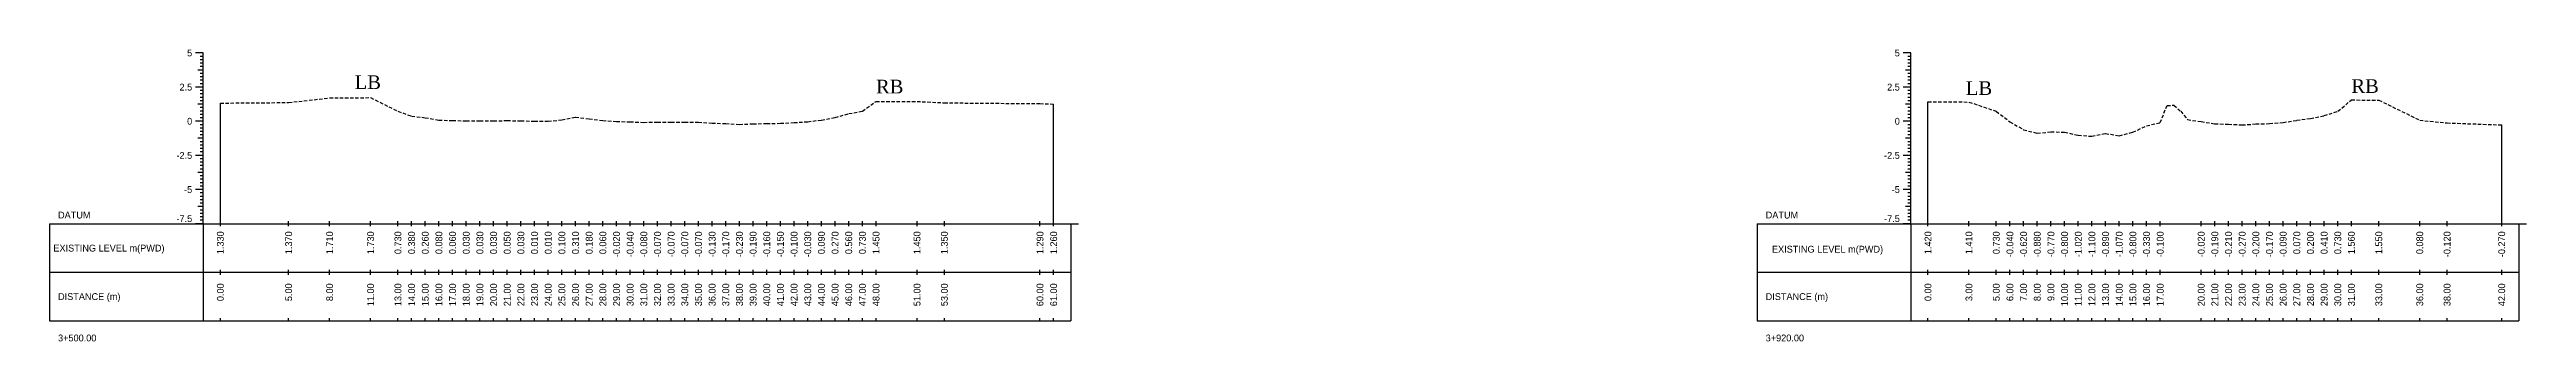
# Model space of a CAD drawing. Header units: inches. Extents: x 4752 to 6808, y -1487 to -426.
# Drawn here: x 6505.8 to 6687.1, y -1486.8 to -1465.4 of the extents above; entities that cross this region are included whole.
import ezdxf
from ezdxf.enums import TextEntityAlignment as Align

# ---------------------------------------------------------------- set-up
doc = ezdxf.new("R2010")
doc.units = ezdxf.units.IN
doc.header["$MEASUREMENT"] = 0
doc.linetypes.add('HIDDEN', pattern=[0.375, 0.25, -0.125])
doc.layers.add('CS_Drawing', color=7, linetype='Continuous')
doc.layers.add('GL', color=3, linetype='HIDDEN')
doc.styles.add('romans', font='romans.shx')

msp = doc.modelspace()

# ---------------------------------------------------------------- linework, layer by layer
at = {"layer": 'CS_Drawing'}
for p, q in [((6517.02, -1465.67), (6516.46, -1465.67)), ((6517.02, -1465.67), (6516.62, -1465.67)), ((6517.02, -1465.67), (6516.79, -1465.67)), ((6517.02, -1465.92), (6516.79, -1465.92)), ((6517.02, -1466.17), (6516.79, -1466.17)), ((6517.02, -1466.42), (6516.79, -1466.42)), ((6517.02, -1466.67), (6516.79, -1466.67)), ((6517.02, -1478.17), (6517.02, -1465.67)), ((6642.02, -1465.67), (6641.46, -1465.67)), ((6642.02, -1465.67), (6641.62, -1465.67)), ((6642.02, -1465.67), (6641.79, -1465.67)), ((6642.02, -1465.92), (6641.79, -1465.92)), ((6642.02, -1466.17), (6641.79, -1466.17)), ((6642.02, -1466.42), (6641.79, -1466.42)), ((6642.02, -1466.67), (6641.79, -1466.67)), ((6642.02, -1478.17), (6642.02, -1465.67)), ((6517.02, -1468.17), (6516.46, -1468.17)), ((6517.02, -1466.92), (6516.62, -1466.92)), ((6517.02, -1468.17), (6516.62, -1468.17)), ((6517.02, -1466.92), (6516.79, -1466.92)), ((6517.02, -1467.17), (6516.79, -1467.17)), ((6517.02, -1467.42), (6516.79, -1467.42)), ((6517.02, -1467.67), (6516.79, -1467.67)), ((6517.02, -1467.92), (6516.79, -1467.92)), ((6517.02, -1468.17), (6516.79, -1468.17)), ((6517.02, -1468.42), (6516.79, -1468.42)), ((6642.02, -1468.17), (6641.46, -1468.17)), ((6642.02, -1466.92), (6641.62, -1466.92)), ((6642.02, -1468.17), (6641.62, -1468.17)), ((6642.02, -1466.92), (6641.79, -1466.92)), ((6642.02, -1467.17), (6641.79, -1467.17)), ((6642.02, -1467.42), (6641.79, -1467.42)), ((6642.02, -1467.67), (6641.79, -1467.67)), ((6642.02, -1467.92), (6641.79, -1467.92)), ((6642.02, -1468.17), (6641.79, -1468.17)), ((6642.02, -1468.42), (6641.79, -1468.42)), ((6517.02, -1469.42), (6516.62, -1469.42)), ((6517.02, -1468.67), (6516.79, -1468.67)), ((6517.02, -1468.92), (6516.79, -1468.92)), ((6517.02, -1469.17), (6516.79, -1469.17)), ((6517.02, -1469.42), (6516.79, -1469.42)), ((6517.02, -1469.67), (6516.79, -1469.67)), ((6517.02, -1469.92), (6516.79, -1469.92)), ((6517.02, -1470.17), (6516.79, -1470.17)), ((6517.02, -1470.42), (6516.79, -1470.42)), ((6518.27, -1478.17), (6518.27, -1469.34)), ((6579.27, -1478.17), (6579.27, -1469.41)), ((6642.02, -1469.42), (6641.62, -1469.42)), ((6642.02, -1468.67), (6641.79, -1468.67)), ((6642.02, -1468.92), (6641.79, -1468.92)), ((6642.02, -1469.17), (6641.79, -1469.17)), ((6642.02, -1469.42), (6641.79, -1469.42)), ((6642.02, -1469.67), (6641.79, -1469.67)), ((6642.02, -1469.92), (6641.79, -1469.92)), ((6642.02, -1470.17), (6641.79, -1470.17)), ((6642.02, -1470.42), (6641.79, -1470.42)), ((6643.27, -1478.17), (6643.27, -1469.25)), ((6517.02, -1470.67), (6516.46, -1470.67)), ((6517.02, -1470.67), (6516.62, -1470.67)), ((6517.02, -1471.92), (6516.62, -1471.92)), ((6517.02, -1470.67), (6516.79, -1470.67)), ((6517.02, -1470.92), (6516.79, -1470.92)), ((6517.02, -1471.17), (6516.79, -1471.17)), ((6517.02, -1471.42), (6516.79, -1471.42)), ((6517.02, -1471.67), (6516.79, -1471.67)), ((6517.02, -1471.92), (6516.79, -1471.92)), ((6517.02, -1472.17), (6516.79, -1472.17)), ((6642.02, -1470.67), (6641.46, -1470.67)), ((6642.02, -1470.67), (6641.62, -1470.67)), ((6642.02, -1471.92), (6641.62, -1471.92)), ((6642.02, -1470.67), (6641.79, -1470.67)), ((6642.02, -1470.92), (6641.79, -1470.92)), ((6642.02, -1471.17), (6641.79, -1471.17)), ((6642.02, -1471.42), (6641.79, -1471.42)), ((6642.02, -1471.67), (6641.79, -1471.67)), ((6642.02, -1471.92), (6641.79, -1471.92)), ((6642.02, -1472.17), (6641.79, -1472.17)), ((6685.27, -1478.17), (6685.27, -1470.94)), ((6517.02, -1473.17), (6516.46, -1473.17)), ((6517.02, -1473.17), (6516.62, -1473.17)), ((6517.02, -1472.42), (6516.79, -1472.42)), ((6517.02, -1472.67), (6516.79, -1472.67)), ((6517.02, -1472.92), (6516.79, -1472.92)), ((6517.02, -1473.17), (6516.79, -1473.17)), ((6517.02, -1473.42), (6516.79, -1473.42)), ((6517.02, -1473.67), (6516.79, -1473.67)), ((6517.02, -1473.92), (6516.79, -1473.92)), ((6642.02, -1473.17), (6641.46, -1473.17)), ((6642.02, -1473.17), (6641.62, -1473.17)), ((6642.02, -1472.42), (6641.79, -1472.42)), ((6642.02, -1472.67), (6641.79, -1472.67)), ((6642.02, -1472.92), (6641.79, -1472.92)), ((6642.02, -1473.17), (6641.79, -1473.17)), ((6642.02, -1473.42), (6641.79, -1473.42)), ((6642.02, -1473.67), (6641.79, -1473.67)), ((6642.02, -1473.92), (6641.79, -1473.92)), ((6517.02, -1475.67), (6516.46, -1475.67)), ((6517.02, -1474.42), (6516.62, -1474.42)), ((6517.02, -1475.67), (6516.62, -1475.67)), ((6517.02, -1474.17), (6516.79, -1474.17)), ((6517.02, -1474.42), (6516.79, -1474.42)), ((6517.02, -1474.67), (6516.79, -1474.67)), ((6517.02, -1474.92), (6516.79, -1474.92)), ((6517.02, -1475.17), (6516.79, -1475.17)), ((6517.02, -1475.42), (6516.79, -1475.42)), ((6517.02, -1475.67), (6516.79, -1475.67)), ((6642.02, -1475.67), (6641.46, -1475.67)), ((6642.02, -1474.42), (6641.62, -1474.42)), ((6642.02, -1475.67), (6641.62, -1475.67)), ((6642.02, -1474.17), (6641.79, -1474.17)), ((6642.02, -1474.42), (6641.79, -1474.42)), ((6642.02, -1474.67), (6641.79, -1474.67)), ((6642.02, -1474.92), (6641.79, -1474.92)), ((6642.02, -1475.17), (6641.79, -1475.17)), ((6642.02, -1475.42), (6641.79, -1475.42)), ((6642.02, -1475.67), (6641.79, -1475.67)), ((6517.02, -1476.92), (6516.62, -1476.92)), ((6517.02, -1475.92), (6516.79, -1475.92)), ((6517.02, -1476.17), (6516.79, -1476.17)), ((6517.02, -1476.42), (6516.79, -1476.42)), ((6517.02, -1476.67), (6516.79, -1476.67)), ((6517.02, -1476.92), (6516.79, -1476.92)), ((6517.02, -1477.17), (6516.79, -1477.17)), ((6517.02, -1477.42), (6516.79, -1477.42)), ((6517.02, -1477.67), (6516.79, -1477.67)), ((6642.02, -1476.92), (6641.62, -1476.92)), ((6642.02, -1475.92), (6641.79, -1475.92)), ((6642.02, -1476.17), (6641.79, -1476.17)), ((6642.02, -1476.42), (6641.79, -1476.42)), ((6642.02, -1476.67), (6641.79, -1476.67)), ((6642.02, -1476.92), (6641.79, -1476.92)), ((6642.02, -1477.17), (6641.79, -1477.17)), ((6642.02, -1477.42), (6641.79, -1477.42)), ((6642.02, -1477.67), (6641.79, -1477.67)), ((6505.77, -1478.17), (6517.02, -1478.17)), ((6505.77, -1478.17), (6505.77, -1485.29)), ((6517.02, -1478.17), (6516.46, -1478.17)), ((6517.02, -1478.17), (6516.62, -1478.17)), ((6517.02, -1477.92), (6516.79, -1477.92)), ((6517.02, -1478.17), (6516.79, -1478.17)), ((6517.02, -1478.17), (6580.52, -1478.17)), ((6517.02, -1478.17), (6517.02, -1485.29)), ((6518.27, -1478.35), (6518.27, -1477.98)), ((6523.27, -1478.35), (6523.27, -1477.98)), ((6526.27, -1478.35), (6526.27, -1477.98)), ((6529.27, -1478.35), (6529.27, -1477.98)), ((6531.27, -1478.35), (6531.27, -1477.98)), ((6532.27, -1478.35), (6532.27, -1477.98)), ((6533.27, -1478.35), (6533.27, -1477.98)), ((6534.27, -1478.35), (6534.27, -1477.98)), ((6535.27, -1478.35), (6535.27, -1477.98)), ((6536.27, -1478.35), (6536.27, -1477.98)), ((6537.27, -1478.35), (6537.27, -1477.98)), ((6538.27, -1478.35), (6538.27, -1477.98)), ((6539.27, -1478.35), (6539.27, -1477.98)), ((6540.27, -1478.35), (6540.27, -1477.98)), ((6541.27, -1478.35), (6541.27, -1477.98)), ((6542.27, -1478.35), (6542.27, -1477.98)), ((6543.27, -1478.35), (6543.27, -1477.98)), ((6544.27, -1478.35), (6544.27, -1477.98)), ((6545.27, -1478.35), (6545.27, -1477.98)), ((6546.27, -1478.35), (6546.27, -1477.98)), ((6547.27, -1478.35), (6547.27, -1477.98)), ((6548.27, -1478.35), (6548.27, -1477.98)), ((6549.27, -1478.35), (6549.27, -1477.98)), ((6550.27, -1478.35), (6550.27, -1477.98)), ((6551.27, -1478.35), (6551.27, -1477.98)), ((6552.27, -1478.35), (6552.27, -1477.98)), ((6553.27, -1478.35), (6553.27, -1477.98)), ((6554.27, -1478.35), (6554.27, -1477.98)), ((6555.27, -1478.35), (6555.27, -1477.98)), ((6556.27, -1478.35), (6556.27, -1477.98)), ((6557.27, -1478.35), (6557.27, -1477.98)), ((6558.27, -1478.35), (6558.27, -1477.98)), ((6559.27, -1478.35), (6559.27, -1477.98)), ((6560.27, -1478.35), (6560.27, -1477.98)), ((6561.27, -1478.35), (6561.27, -1477.98)), ((6562.27, -1478.35), (6562.27, -1477.98)), ((6563.27, -1478.35), (6563.27, -1477.98)), ((6564.27, -1478.35), (6564.27, -1477.98)), ((6565.27, -1478.35), (6565.27, -1477.98)), ((6566.27, -1478.35), (6566.27, -1477.98)), ((6569.27, -1478.35), (6569.27, -1477.98)), ((6571.27, -1478.35), (6571.27, -1477.98)), ((6578.27, -1478.35), (6578.27, -1477.98)), ((6579.27, -1478.35), (6579.27, -1477.98)), ((6580.52, -1478.17), (6581.08, -1478.17)), ((6580.52, -1478.17), (6580.91, -1478.17)), ((6580.52, -1478.17), (6580.74, -1478.17)), ((6580.52, -1478.17), (6580.52, -1485.29)), ((6630.77, -1478.17), (6642.02, -1478.17)), ((6630.77, -1478.17), (6630.77, -1485.29)), ((6642.02, -1478.17), (6641.46, -1478.17)), ((6642.02, -1478.17), (6641.62, -1478.17)), ((6642.02, -1477.92), (6641.79, -1477.92)), ((6642.02, -1478.17), (6641.79, -1478.17)), ((6642.02, -1478.17), (6686.52, -1478.17)), ((6642.02, -1478.17), (6642.02, -1485.29)), ((6643.27, -1478.35), (6643.27, -1477.98)), ((6646.27, -1478.35), (6646.27, -1477.98)), ((6648.27, -1478.35), (6648.27, -1477.98)), ((6649.27, -1478.35), (6649.27, -1477.98)), ((6650.27, -1478.35), (6650.27, -1477.98)), ((6651.27, -1478.35), (6651.27, -1477.98)), ((6652.27, -1478.35), (6652.27, -1477.98)), ((6653.27, -1478.35), (6653.27, -1477.98)), ((6654.27, -1478.35), (6654.27, -1477.98)), ((6655.27, -1478.35), (6655.27, -1477.98)), ((6656.27, -1478.35), (6656.27, -1477.98)), ((6657.27, -1478.35), (6657.27, -1477.98)), ((6658.27, -1478.35), (6658.27, -1477.98)), ((6659.27, -1478.35), (6659.27, -1477.98)), ((6660.27, -1478.35), (6660.27, -1477.98)), ((6663.27, -1478.35), (6663.27, -1477.98)), ((6664.27, -1478.35), (6664.27, -1477.98)), ((6665.27, -1478.35), (6665.27, -1477.98)), ((6666.27, -1478.35), (6666.27, -1477.98)), ((6667.27, -1478.35), (6667.27, -1477.98)), ((6668.27, -1478.35), (6668.27, -1477.98)), ((6669.27, -1478.35), (6669.27, -1477.98)), ((6670.27, -1478.35), (6670.27, -1477.98)), ((6671.27, -1478.35), (6671.27, -1477.98)), ((6672.27, -1478.35), (6672.27, -1477.98)), ((6673.27, -1478.35), (6673.27, -1477.98)), ((6674.27, -1478.35), (6674.27, -1477.98)), ((6676.27, -1478.35), (6676.27, -1477.98)), ((6679.27, -1478.35), (6679.27, -1477.98)), ((6681.27, -1478.35), (6681.27, -1477.98)), ((6685.27, -1478.35), (6685.27, -1477.98)), ((6686.52, -1478.17), (6687.08, -1478.17)), ((6686.52, -1478.17), (6686.91, -1478.17)), ((6686.52, -1478.17), (6686.74, -1478.17)), ((6686.52, -1478.17), (6686.52, -1485.29)), ((6505.77, -1481.73), (6517.02, -1481.73)), ((6517.02, -1481.73), (6580.52, -1481.73)), ((6517.02, -1481.73), (6580.52, -1481.73)), ((6518.27, -1481.92), (6518.27, -1481.54)), ((6523.27, -1481.92), (6523.27, -1481.54)), ((6526.27, -1481.92), (6526.27, -1481.54)), ((6529.27, -1481.92), (6529.27, -1481.54)), ((6531.27, -1481.92), (6531.27, -1481.54)), ((6532.27, -1481.92), (6532.27, -1481.54)), ((6533.27, -1481.92), (6533.27, -1481.54)), ((6534.27, -1481.92), (6534.27, -1481.54)), ((6535.27, -1481.92), (6535.27, -1481.54)), ((6536.27, -1481.92), (6536.27, -1481.54)), ((6537.27, -1481.92), (6537.27, -1481.54)), ((6538.27, -1481.92), (6538.27, -1481.54)), ((6539.27, -1481.92), (6539.27, -1481.54)), ((6540.27, -1481.92), (6540.27, -1481.54)), ((6541.27, -1481.92), (6541.27, -1481.54)), ((6542.27, -1481.92), (6542.27, -1481.54)), ((6543.27, -1481.92), (6543.27, -1481.54)), ((6544.27, -1481.92), (6544.27, -1481.54)), ((6545.27, -1481.92), (6545.27, -1481.54)), ((6546.27, -1481.92), (6546.27, -1481.54)), ((6547.27, -1481.92), (6547.27, -1481.54)), ((6548.27, -1481.92), (6548.27, -1481.54)), ((6549.27, -1481.92), (6549.27, -1481.54)), ((6550.27, -1481.92), (6550.27, -1481.54)), ((6551.27, -1481.92), (6551.27, -1481.54)), ((6552.27, -1481.92), (6552.27, -1481.54)), ((6553.27, -1481.92), (6553.27, -1481.54)), ((6554.27, -1481.92), (6554.27, -1481.54)), ((6555.27, -1481.92), (6555.27, -1481.54)), ((6556.27, -1481.92), (6556.27, -1481.54)), ((6557.27, -1481.92), (6557.27, -1481.54)), ((6558.27, -1481.92), (6558.27, -1481.54)), ((6559.27, -1481.92), (6559.27, -1481.54)), ((6560.27, -1481.92), (6560.27, -1481.54)), ((6561.27, -1481.92), (6561.27, -1481.54)), ((6562.27, -1481.92), (6562.27, -1481.54)), ((6563.27, -1481.92), (6563.27, -1481.54)), ((6564.27, -1481.92), (6564.27, -1481.54)), ((6565.27, -1481.92), (6565.27, -1481.54)), ((6566.27, -1481.92), (6566.27, -1481.54)), ((6569.27, -1481.92), (6569.27, -1481.54)), ((6571.27, -1481.92), (6571.27, -1481.54)), ((6578.27, -1481.92), (6578.27, -1481.54)), ((6579.27, -1481.92), (6579.27, -1481.54)), ((6630.77, -1481.73), (6642.02, -1481.73)), ((6642.02, -1481.73), (6686.52, -1481.73)), ((6642.02, -1481.73), (6686.52, -1481.73)), ((6643.27, -1481.92), (6643.27, -1481.54)), ((6646.27, -1481.92), (6646.27, -1481.54)), ((6648.27, -1481.92), (6648.27, -1481.54)), ((6649.27, -1481.92), (6649.27, -1481.54)), ((6650.27, -1481.92), (6650.27, -1481.54)), ((6651.27, -1481.92), (6651.27, -1481.54)), ((6652.27, -1481.92), (6652.27, -1481.54)), ((6653.27, -1481.92), (6653.27, -1481.54)), ((6654.27, -1481.92), (6654.27, -1481.54)), ((6655.27, -1481.92), (6655.27, -1481.54)), ((6656.27, -1481.92), (6656.27, -1481.54)), ((6657.27, -1481.92), (6657.27, -1481.54)), ((6658.27, -1481.92), (6658.27, -1481.54)), ((6659.27, -1481.92), (6659.27, -1481.54)), ((6660.27, -1481.92), (6660.27, -1481.54)), ((6663.27, -1481.92), (6663.27, -1481.54)), ((6664.27, -1481.92), (6664.27, -1481.54)), ((6665.27, -1481.92), (6665.27, -1481.54)), ((6666.27, -1481.92), (6666.27, -1481.54)), ((6667.27, -1481.92), (6667.27, -1481.54)), ((6668.27, -1481.92), (6668.27, -1481.54)), ((6669.27, -1481.92), (6669.27, -1481.54)), ((6670.27, -1481.92), (6670.27, -1481.54)), ((6671.27, -1481.92), (6671.27, -1481.54)), ((6672.27, -1481.92), (6672.27, -1481.54)), ((6673.27, -1481.92), (6673.27, -1481.54)), ((6674.27, -1481.92), (6674.27, -1481.54)), ((6676.27, -1481.92), (6676.27, -1481.54)), ((6679.27, -1481.92), (6679.27, -1481.54)), ((6681.27, -1481.92), (6681.27, -1481.54)), ((6685.27, -1481.92), (6685.27, -1481.54)), ((6505.77, -1485.29), (6517.02, -1485.29)), ((6517.02, -1485.29), (6580.52, -1485.29)), ((6518.27, -1485.29), (6518.27, -1485.1)), ((6523.27, -1485.29), (6523.27, -1485.1)), ((6526.27, -1485.29), (6526.27, -1485.1)), ((6529.27, -1485.29), (6529.27, -1485.1)), ((6531.27, -1485.29), (6531.27, -1485.1)), ((6532.27, -1485.29), (6532.27, -1485.1)), ((6533.27, -1485.29), (6533.27, -1485.1)), ((6534.27, -1485.29), (6534.27, -1485.1)), ((6535.27, -1485.29), (6535.27, -1485.1)), ((6536.27, -1485.29), (6536.27, -1485.1)), ((6537.27, -1485.29), (6537.27, -1485.1)), ((6538.27, -1485.29), (6538.27, -1485.1)), ((6539.27, -1485.29), (6539.27, -1485.1)), ((6540.27, -1485.29), (6540.27, -1485.1)), ((6541.27, -1485.29), (6541.27, -1485.1)), ((6542.27, -1485.29), (6542.27, -1485.1)), ((6543.27, -1485.29), (6543.27, -1485.1)), ((6544.27, -1485.29), (6544.27, -1485.1)), ((6545.27, -1485.29), (6545.27, -1485.1)), ((6546.27, -1485.29), (6546.27, -1485.1)), ((6547.27, -1485.29), (6547.27, -1485.1)), ((6548.27, -1485.29), (6548.27, -1485.1)), ((6549.27, -1485.29), (6549.27, -1485.1)), ((6550.27, -1485.29), (6550.27, -1485.1)), ((6551.27, -1485.29), (6551.27, -1485.1)), ((6552.27, -1485.29), (6552.27, -1485.1)), ((6553.27, -1485.29), (6553.27, -1485.1)), ((6554.27, -1485.29), (6554.27, -1485.1)), ((6555.27, -1485.29), (6555.27, -1485.1)), ((6556.27, -1485.29), (6556.27, -1485.1)), ((6557.27, -1485.29), (6557.27, -1485.1)), ((6558.27, -1485.29), (6558.27, -1485.1)), ((6559.27, -1485.29), (6559.27, -1485.1)), ((6560.27, -1485.29), (6560.27, -1485.1)), ((6561.27, -1485.29), (6561.27, -1485.1)), ((6562.27, -1485.29), (6562.27, -1485.1)), ((6563.27, -1485.29), (6563.27, -1485.1)), ((6564.27, -1485.29), (6564.27, -1485.1)), ((6565.27, -1485.29), (6565.27, -1485.1)), ((6566.27, -1485.29), (6566.27, -1485.1)), ((6569.27, -1485.29), (6569.27, -1485.1)), ((6571.27, -1485.29), (6571.27, -1485.1)), ((6578.27, -1485.29), (6578.27, -1485.1)), ((6579.27, -1485.29), (6579.27, -1485.1)), ((6630.77, -1485.29), (6642.02, -1485.29)), ((6642.02, -1485.29), (6686.52, -1485.29)), ((6643.27, -1485.29), (6643.27, -1485.1)), ((6646.27, -1485.29), (6646.27, -1485.1)), ((6648.27, -1485.29), (6648.27, -1485.1)), ((6649.27, -1485.29), (6649.27, -1485.1)), ((6650.27, -1485.29), (6650.27, -1485.1)), ((6651.27, -1485.29), (6651.27, -1485.1)), ((6652.27, -1485.29), (6652.27, -1485.1)), ((6653.27, -1485.29), (6653.27, -1485.1)), ((6654.27, -1485.29), (6654.27, -1485.1)), ((6655.27, -1485.29), (6655.27, -1485.1)), ((6656.27, -1485.29), (6656.27, -1485.1)), ((6657.27, -1485.29), (6657.27, -1485.1)), ((6658.27, -1485.29), (6658.27, -1485.1)), ((6659.27, -1485.29), (6659.27, -1485.1)), ((6660.27, -1485.29), (6660.27, -1485.1)), ((6663.27, -1485.29), (6663.27, -1485.1)), ((6664.27, -1485.29), (6664.27, -1485.1)), ((6665.27, -1485.29), (6665.27, -1485.1)), ((6666.27, -1485.29), (6666.27, -1485.1)), ((6667.27, -1485.29), (6667.27, -1485.1)), ((6668.27, -1485.29), (6668.27, -1485.1)), ((6669.27, -1485.29), (6669.27, -1485.1)), ((6670.27, -1485.29), (6670.27, -1485.1)), ((6671.27, -1485.29), (6671.27, -1485.1)), ((6672.27, -1485.29), (6672.27, -1485.1)), ((6673.27, -1485.29), (6673.27, -1485.1)), ((6674.27, -1485.29), (6674.27, -1485.1)), ((6676.27, -1485.29), (6676.27, -1485.1)), ((6679.27, -1485.29), (6679.27, -1485.1)), ((6681.27, -1485.29), (6681.27, -1485.1)), ((6685.27, -1485.29), (6685.27, -1485.1))]:
    msp.add_line(p, q, dxfattribs=at)
at = {"layer": 'GL'}
for points in [[(6518.27, -1469.34), (6523.27, -1469.3), (6526.27, -1468.96), (6529.27, -1468.94), (6531.27, -1469.94), (6532.27, -1470.29), (6533.27, -1470.41), (6534.27, -1470.59), (6535.27, -1470.61), (6536.27, -1470.64), (6537.27, -1470.64), (6538.27, -1470.64), (6539.27, -1470.62), (6540.27, -1470.64), (6541.27, -1470.66), (6542.27, -1470.66), (6543.27, -1470.57), (6544.27, -1470.36), (6545.27, -1470.49), (6546.27, -1470.61), (6547.27, -1470.69), (6548.27, -1470.71), (6549.27, -1470.75), (6550.27, -1470.74), (6551.27, -1470.74), (6552.27, -1470.74), (6553.27, -1470.74), (6554.27, -1470.8), (6555.27, -1470.84), (6556.27, -1470.9), (6557.27, -1470.86), (6558.27, -1470.83), (6559.27, -1470.82), (6560.27, -1470.77), (6561.27, -1470.7), (6562.27, -1470.58), (6563.27, -1470.4), (6564.27, -1470.11), (6565.27, -1469.94), (6566.27, -1469.22), (6569.27, -1469.22), (6571.27, -1469.32), (6578.27, -1469.38), (6579.27, -1469.41)], [(6643.27, -1469.25), (6646.27, -1469.26), (6648.27, -1469.94), (6649.27, -1470.71), (6650.27, -1471.29), (6651.27, -1471.55), (6652.27, -1471.44), (6653.27, -1471.47), (6654.27, -1471.69), (6655.27, -1471.77), (6656.27, -1471.56), (6657.27, -1471.74), (6658.27, -1471.47), (6659.27, -1471), (6660.27, -1470.77), (6660.77, -1469.51), (6661.27, -1469.5), (6661.77, -1469.94), (6662.27, -1470.55), (6663.27, -1470.69), (6664.27, -1470.86), (6665.27, -1470.88), (6666.27, -1470.94), (6667.27, -1470.87), (6668.27, -1470.84), (6669.27, -1470.76), (6670.27, -1470.6), (6671.27, -1470.47), (6672.27, -1470.26), (6673.27, -1469.94), (6674.27, -1469.11), (6676.27, -1469.12), (6679.27, -1470.59), (6681.27, -1470.79), (6685.27, -1470.94)]]:
    msp.add_lwpolyline(points, dxfattribs=at)

# ---------------------------------------------------------------- texts
at = {"char_height": 1, "width": 325.847, "attachment_point": 1, "style": 'romans'}
for s, insert in [('{\\fTimes New Roman|b0|i0|c0|p18;LB}', (6528.1, -1467.31)), ('\\pi-1,l1;{\\fTimes New Roman|b0|i0|c0|p18;RB}', (6566.26, -1467.63)), ('{\\fTimes New Roman|b0|i0|c0|p18;LB}', (6646.04, -1467.74)), ('\\pi-1,l1;{\\fTimes New Roman|b0|i0|c0|p18;RB}', (6674.26, -1467.59))]:
    msp.add_mtext(s, dxfattribs=dict(at, insert=insert))
at = {"layer": 'CS_Drawing'}
for s, p in [('5', (6516.21, -1465.67)), ('5', (6641.21, -1465.67)), ('2.5', (6516.21, -1468.17)), ('2.5', (6641.21, -1468.17)), ('0', (6516.21, -1470.67)), ('0', (6641.21, -1470.67)), ('-2.5', (6516.21, -1473.17)), ('-2.5', (6641.21, -1473.17)), ('-5', (6516.21, -1475.67)), ('-5', (6641.21, -1475.67))]:
    msp.add_text(s, height=0.5, dxfattribs=at).set_placement(p, align=Align.MIDDLE_RIGHT)
for s, p in [('DATUM', (6506.39, -1477.54)), ('DATUM', (6631.39, -1477.54)), ('EXISTING LEVEL m(PWD)', (6506.05, -1479.96)), ('EXISTING LEVEL m(PWD)', (6631.85, -1480.04)), ('DISTANCE (m)', (6506.39, -1483.51)), ('DISTANCE (m)', (6631.39, -1483.51)), ('3+500.00', (6506.39, -1486.54)), ('3+920.00', (6631.39, -1486.54))]:
    msp.add_text(s, height=0.5, dxfattribs=at).set_placement(p, align=Align.MIDDLE_LEFT)
for p in [(6516.21, -1478.05), (6641.21, -1478.05)]:
    msp.add_text('-7.5', height=0.5, dxfattribs=at).set_placement(p, align=Align.RIGHT)
for s, p in [('1.330', (6518.27, -1478.73)), ('1.370', (6523.27, -1478.73)), ('1.710', (6526.27, -1478.73)), ('1.730', (6529.27, -1478.73)), ('0.730', (6531.27, -1478.73)), ('0.380', (6532.27, -1478.73)), ('0.260', (6533.27, -1478.73)), ('0.080', (6534.27, -1478.73)), ('0.060', (6535.27, -1478.73)), ('0.030', (6536.27, -1478.73)), ('0.030', (6537.27, -1478.73)), ('0.030', (6538.27, -1478.73)), ('0.050', (6539.27, -1478.73)), ('0.030', (6540.27, -1478.73)), ('0.010', (6541.27, -1478.73)), ('0.010', (6542.27, -1478.73)), ('0.100', (6543.27, -1478.73)), ('0.310', (6544.27, -1478.73)), ('0.180', (6545.27, -1478.73)), ('0.060', (6546.27, -1478.73)), ('-0.020', (6547.27, -1478.73)), ('-0.040', (6548.27, -1478.73)), ('-0.080', (6549.27, -1478.73)), ('-0.070', (6550.27, -1478.73)), ('-0.070', (6551.27, -1478.73)), ('-0.070', (6552.27, -1478.73)), ('-0.070', (6553.27, -1478.73)), ('-0.130', (6554.27, -1478.73)), ('-0.170', (6555.27, -1478.73)), ('-0.230', (6556.27, -1478.73)), ('-0.190', (6557.27, -1478.73)), ('-0.160', (6558.27, -1478.73)), ('-0.150', (6559.27, -1478.73)), ('-0.100', (6560.27, -1478.73)), ('-0.030', (6561.27, -1478.73)), ('0.090', (6562.27, -1478.73)), ('0.270', (6563.27, -1478.73)), ('0.560', (6564.27, -1478.73)), ('0.730', (6565.27, -1478.73)), ('1.450', (6566.27, -1478.73)), ('1.450', (6569.27, -1478.73)), ('1.350', (6571.27, -1478.73)), ('1.290', (6578.27, -1478.73)), ('1.260', (6579.27, -1478.73)), ('1.420', (6643.27, -1478.73)), ('1.410', (6646.27, -1478.73)), ('0.730', (6648.27, -1478.73)), ('-0.040', (6649.27, -1478.73)), ('-0.620', (6650.27, -1478.73)), ('-0.880', (6651.27, -1478.73)), ('-0.770', (6652.27, -1478.73)), ('-0.800', (6653.27, -1478.73)), ('-1.020', (6654.27, -1478.73)), ('-1.100', (6655.27, -1478.73)), ('-0.890', (6656.27, -1478.73)), ('-1.070', (6657.27, -1478.73)), ('-0.800', (6658.27, -1478.73)), ('-0.330', (6659.27, -1478.73)), ('-0.100', (6660.27, -1478.73)), ('-0.020', (6663.27, -1478.73)), ('-0.190', (6664.27, -1478.73)), ('-0.210', (6665.27, -1478.73)), ('-0.270', (6666.27, -1478.73)), ('-0.200', (6667.27, -1478.73)), ('-0.170', (6668.27, -1478.73)), ('-0.090', (6669.27, -1478.73)), ('0.070', (6670.27, -1478.73)), ('0.200', (6671.27, -1478.73)), ('0.410', (6672.27, -1478.73)), ('0.730', (6673.27, -1478.73)), ('1.560', (6674.27, -1478.73)), ('1.550', (6676.27, -1478.73)), ('0.080', (6679.27, -1478.73)), ('-0.120', (6681.27, -1478.73)), ('-0.270', (6685.27, -1478.73)), ('0.00', (6518.27, -1482.54)), ('5.00', (6523.27, -1482.54)), ('8.00', (6526.27, -1482.54)), ('11.00', (6529.27, -1482.54)), ('13.00', (6531.27, -1482.54)), ('14.00', (6532.27, -1482.54)), ('15.00', (6533.27, -1482.54)), ('16.00', (6534.27, -1482.54)), ('17.00', (6535.27, -1482.54)), ('18.00', (6536.27, -1482.54)), ('19.00', (6537.27, -1482.54)), ('20.00', (6538.27, -1482.54)), ('21.00', (6539.27, -1482.54)), ('22.00', (6540.27, -1482.54)), ('23.00', (6541.27, -1482.54)), ('24.00', (6542.27, -1482.54)), ('25.00', (6543.27, -1482.54)), ('26.00', (6544.27, -1482.54)), ('27.00', (6545.27, -1482.54)), ('28.00', (6546.27, -1482.54)), ('29.00', (6547.27, -1482.54)), ('30.00', (6548.27, -1482.54)), ('31.00', (6549.27, -1482.54)), ('32.00', (6550.27, -1482.54)), ('33.00', (6551.27, -1482.54)), ('34.00', (6552.27, -1482.54)), ('35.00', (6553.27, -1482.54)), ('36.00', (6554.27, -1482.54)), ('37.00', (6555.27, -1482.54)), ('38.00', (6556.27, -1482.54)), ('39.00', (6557.27, -1482.54)), ('40.00', (6558.27, -1482.54)), ('41.00', (6559.27, -1482.54)), ('42.00', (6560.27, -1482.54)), ('43.00', (6561.27, -1482.54)), ('44.00', (6562.27, -1482.54)), ('45.00', (6563.27, -1482.54)), ('46.00', (6564.27, -1482.54)), ('47.00', (6565.27, -1482.54)), ('48.00', (6566.27, -1482.54)), ('51.00', (6569.27, -1482.54)), ('53.00', (6571.27, -1482.54)), ('60.00', (6578.27, -1482.54)), ('61.00', (6579.27, -1482.54)), ('0.00', (6643.27, -1482.54)), ('3.00', (6646.27, -1482.54)), ('5.00', (6648.27, -1482.54)), ('6.00', (6649.27, -1482.54)), ('7.00', (6650.27, -1482.54)), ('8.00', (6651.27, -1482.54)), ('9.00', (6652.27, -1482.54)), ('10.00', (6653.27, -1482.54)), ('11.00', (6654.27, -1482.54)), ('12.00', (6655.27, -1482.54)), ('13.00', (6656.27, -1482.54)), ('14.00', (6657.27, -1482.54)), ('15.00', (6658.27, -1482.54)), ('16.00', (6659.27, -1482.54)), ('17.00', (6660.27, -1482.54)), ('20.00', (6663.27, -1482.54)), ('21.00', (6664.27, -1482.54)), ('22.00', (6665.27, -1482.54)), ('23.00', (6666.27, -1482.54)), ('24.00', (6667.27, -1482.54)), ('25.00', (6668.27, -1482.54)), ('26.00', (6669.27, -1482.54)), ('27.00', (6670.27, -1482.54)), ('28.00', (6671.27, -1482.54)), ('29.00', (6672.27, -1482.54)), ('30.00', (6673.27, -1482.54)), ('31.00', (6674.27, -1482.54)), ('33.00', (6676.27, -1482.54)), ('36.00', (6679.27, -1482.54)), ('38.00', (6681.27, -1482.54)), ('42.00', (6685.27, -1482.54))]:
    msp.add_text(s, height=0.5, rotation=90, dxfattribs=at).set_placement(p, align=Align.MIDDLE_RIGHT)

doc.saveas('drawing.dxf')
